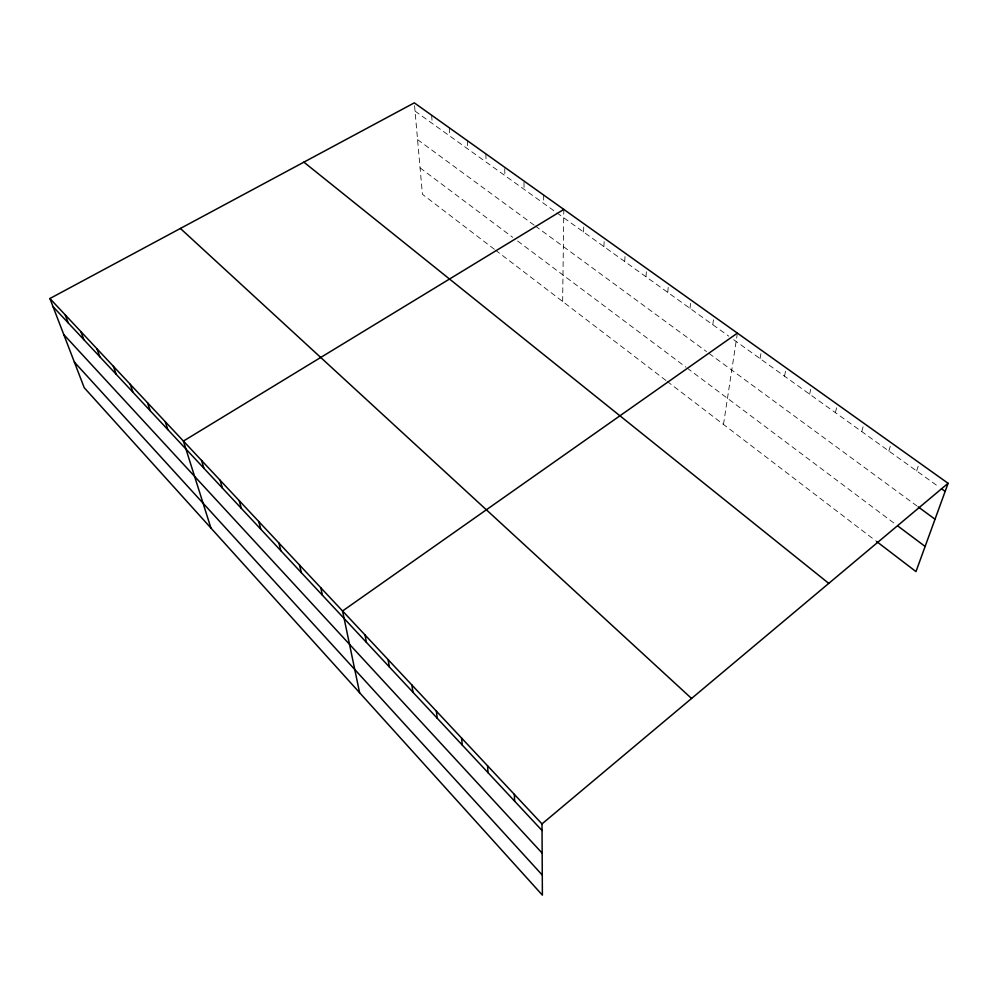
<?xml version="1.0" encoding="UTF-8"?>
<svg xmlns="http://www.w3.org/2000/svg" width="998" height="998" viewBox="0 0 998 998"><rect width="100%" height="100%" fill="white"/><g stroke="black" fill="none" stroke-linecap="round" stroke-linejoin="round"><path stroke-width="0.75" stroke-dasharray="4.99 3.74" d="M562.647 301.483L563.82 209.418M583.593 232.023L583.83 223.677M603.927 246.606L604.227 239.657M624.711 261.513L625.122 254.565M645.98 276.77L646.504 269.822M667.737 292.377L668.523 284.043M690.005 308.357L690.94 300.024M712.797 324.712L713.894 316.378M723.488 424.437L737.185 334.53M760.039 358.606L761.486 350.298M784.54 376.171L786.162 367.888M809.64 394.185L811.461 385.927M835.376 412.648L837.409 404.415M861.773 431.585L864.006 423.377M888.844 451.009L891.314 442.838M916.638 470.944L919.333 462.798M415.031 111.09L728.765 336.164M733.68 339.694L938.956 486.962M417.563 139.62L534.13 225.136M535.34 226.022L706.534 351.608M709.004 353.417L916.975 505.986M420.071 167.889L512.722 237.337M517.625 241.017L686 367.214M687.198 368.125L895.767 524.449M494.397 249.313L422.416 194.286L414.307 102.856M495.569 250.211L666.003 380.5M667.225 381.423L875.308 540.504M431.623 115.194L432.259 123.453M449.3 127.794L449.849 136.065M467.363 140.668L467.812 148.952M485.814 153.829L486.163 162.125M504.714 168.65L504.913 175.573M523.975 182.397L524.087 189.321M543.661 195.059L543.685 203.38"/><path stroke-width="1.5" d="M49.9 298.527L542.001 823.911L542.388 895.144L84.231 387.723L49.9 298.527L414.307 102.856L948.1 483.306L915.977 571.592L876.518 541.427M542.001 823.911L948.1 483.306M737.397 333.132L342.564 610.988L359.592 692.699M563.82 209.418L183.42 441.079L210.927 528.042M941.438 488.733L945.156 491.403M918.185 506.872L935.026 519.234M898.262 526.32L925.121 546.455M303.879 162.15L828.777 583.393M180.401 228.455L691.564 698.463M53.019 306.623L542.039 830.523M63.772 334.567L542.163 853.14M74.376 362.124L542.276 875.071M65.194 314.857L68.251 322.94M80.863 331.586L83.857 339.657M96.918 348.714L99.837 356.785M113.36 366.278L116.205 374.325M130.214 384.28L132.983 392.301M147.504 402.73L150.187 410.727M165.231 421.655L167.839 429.627M201.534 460.415L203.954 468.324M220.109 480.25L222.429 488.122M239.183 500.609L241.391 508.444M258.756 521.517L260.852 529.289M278.866 542.974L280.837 550.696M299.525 565.03L301.371 572.69M320.745 587.697L322.454 595.282M365.019 634.953L366.428 642.388M388.11 659.603L389.357 666.951M411.875 684.977L412.96 692.238M436.351 711.112L437.249 718.261M461.563 738.033L462.274 745.069M487.56 765.778L488.047 772.689M514.357 794.396L514.631 801.157"/></g></svg>
